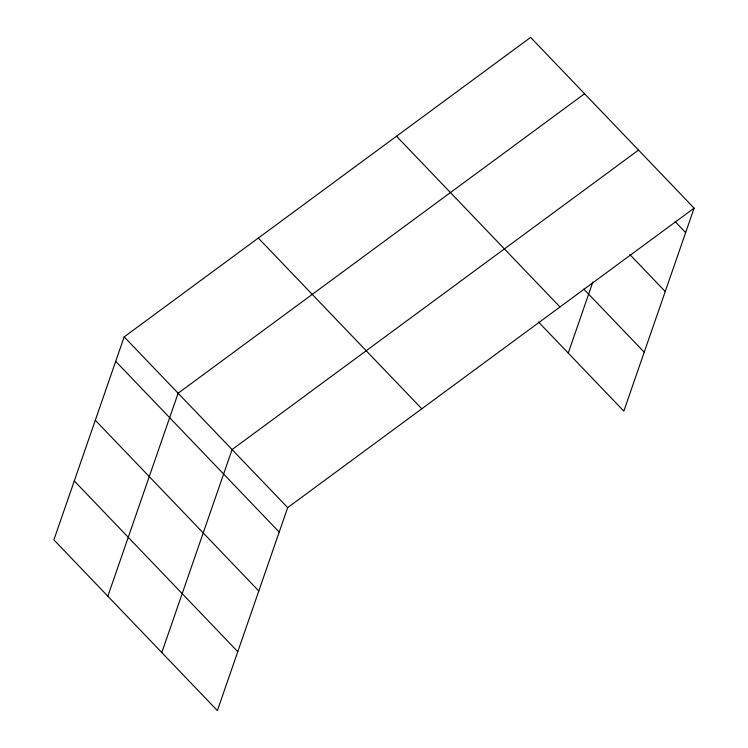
<?xml version="1.0" encoding="UTF-8"?>
<svg xmlns="http://www.w3.org/2000/svg" width="748" height="748" viewBox="0 0 748 748"><rect width="100%" height="100%" fill="white"/><g stroke="black" fill="none" stroke-linecap="round" stroke-linejoin="round"><path stroke-width="1.12" d="M124.177 336.881L53.884 539.86L217.378 710.6L287.671 507.621L694.116 208.14L530.622 37.4L124.177 336.881L287.671 507.621M107.843 596.203L178.127 393.224L584.571 93.743M161.792 652.546L232.086 449.567L638.53 150.086M568.237 353.065L592.837 282.015M694.116 208.14L623.823 411.12L538.438 321.958M675.173 221.66L685.645 232.6M629.797 254.488L665.243 291.514M583.805 289.111L644.224 352.205M396.496 136.23L559.99 306.97M258.303 238.051L421.797 408.791M115.706 361.34L279.2 532.08M95.305 420.245L258.799 590.985M74.286 480.945L237.78 651.686"/></g></svg>
